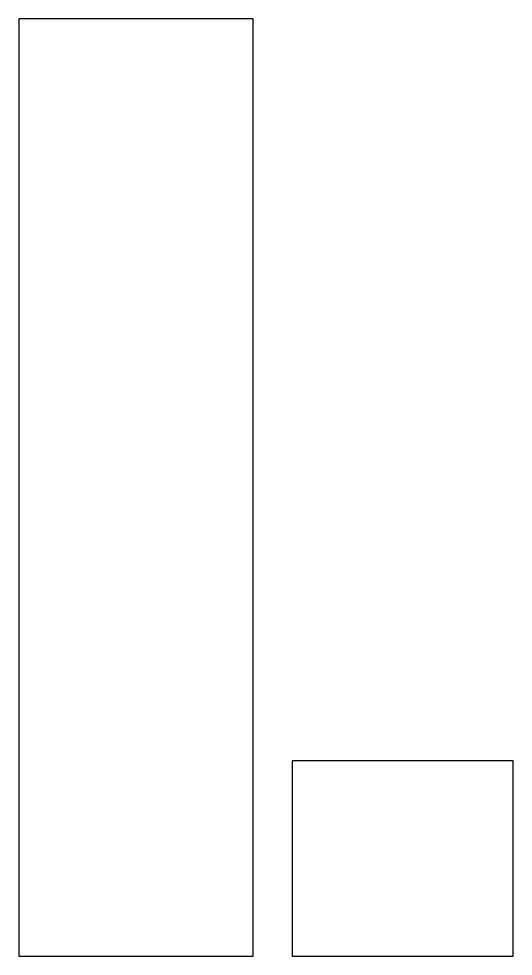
# Model space of a CAD drawing. Header units: millimetres. Extents: x 0 to 1266, y 0 to 2400.
import ezdxf

# ---------------------------------------------------------------- set-up
doc = ezdxf.new("R2010")
doc.units = ezdxf.units.MM
doc.layers.add('HOI_TU', color=7, linetype='Continuous')

msp = doc.modelspace()

# ---------------------------------------------------------------- linework, layer by layer
at = {"layer": 'HOI_TU'}
for p, q in [((1266, 500), (700, 500)), ((700, 500), (700, 0))]:
    msp.add_line(p, q, dxfattribs=at)
for points in [[(0, 0), (600, 0), (600, 2400), (0, 2400)], [(700, 0), (1266, 0), (1266, 500), (700, 500)]]:
    msp.add_lwpolyline(points, close=True, dxfattribs=at)

doc.saveas('drawing.dxf')
